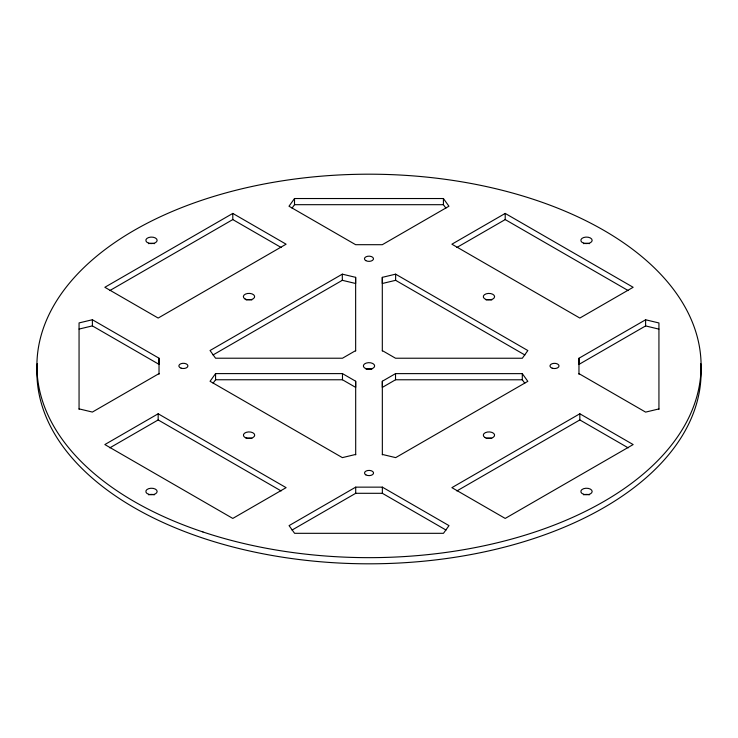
<?xml version="1.0" encoding="UTF-8"?>
<svg xmlns="http://www.w3.org/2000/svg" width="738" height="738" viewBox="0 0 738 738"><rect width="100%" height="100%" fill="white"/><g stroke="black" fill="none" stroke-linecap="round" stroke-linejoin="round"><path stroke-width="1.11" d="M294.517 198.531L288.992 206.225L355.633 244.693L382.302 244.702L448.935 206.225L443.418 198.531L294.517 198.531L294.517 204.684L292.064 208.107M355.698 454.876L355.679 381.232L342.478 373.613L215.57 373.603L210.053 381.288L342.367 457.625L355.698 454.433M213.116 383.17L215.57 379.756L215.57 373.603M232.793 213.42L104.851 287.285L158.163 318.06L286.104 244.195L232.793 213.42L232.793 219.573L109.805 290.578M159.03 373.594L92.388 412.062L79.058 408.88M355.661 351.039L355.642 277.34L342.312 274.158L210.044 350.513L215.57 358.216L342.478 358.225L355.661 350.605M213.033 354.95L342.312 280.311L355.642 283.493L355.642 277.34M158.163 413.778L104.851 444.562L232.793 518.427L286.104 487.652L158.163 413.778L158.163 419.94L281.141 490.945M505.207 213.42L451.896 244.195L579.837 318.06L633.149 287.285L505.207 213.42L505.207 219.573L628.195 290.578M109.787 447.865L158.163 419.94M456.831 247.498L505.207 219.573M524.755 383.216L522.301 379.793L395.522 379.775L382.33 387.395L382.33 381.242L395.522 373.622L522.301 373.64L527.827 381.334L395.679 457.625L382.349 454.442M355.707 487.145L289.075 525.622L294.591 533.316L443.473 533.316L448.999 525.622L382.358 487.145L355.707 487.145L355.707 493.298L292.054 530.05M658.933 329.12L645.602 325.928L578.97 364.406L578.97 358.244L645.602 319.775L658.933 322.958L658.942 409.35M579.837 413.778L451.896 487.652L505.207 518.427L633.149 444.562L579.837 413.778L579.837 419.94L456.859 490.945M159.03 374.249L159.021 358.207L92.388 319.739L79.058 322.921L79.058 409.304M79.058 329.074L92.388 325.892L159.021 364.36L159.021 358.207M524.866 354.978L395.623 280.32L382.302 283.503L382.302 277.35L395.623 274.167L527.845 350.55L522.32 358.244L395.522 358.225L382.321 350.605M658.942 408.926L645.612 412.118L578.979 373.64M294.517 204.684L443.418 204.694L445.872 208.107M215.57 379.756L342.478 379.775L355.679 387.385L355.679 381.232M355.707 493.298L382.358 493.307L446.01 530.05M232.793 219.573L281.169 247.498M579.837 419.94L628.213 447.865M578.97 358.244L578.97 374.304M382.302 277.35L382.321 351.039M382.33 381.242L382.349 454.876M645.602 319.775L645.602 325.928M522.301 373.64L522.301 379.793M443.418 198.531L443.418 204.694M395.623 274.167L395.623 280.32M395.522 373.622L395.522 379.775M382.358 487.145L382.358 493.307M342.478 373.613L342.478 379.775M342.312 274.158L342.312 280.311M92.388 319.739L92.388 325.892M700.786 363.714A332.1 191.732 0 0 1 369 563.814A332.1 191.732 0 0 1 37.214 363.714M583.675 494.829A5.655 3.266 0 0 1 589.33 494.829M583.675 243.678A5.655 3.266 0 0 1 589.33 243.678M148.67 494.829A5.655 3.266 0 0 1 154.325 494.829M148.67 243.678A5.655 3.266 0 0 1 154.325 243.678M366.177 369.249A5.655 3.266 0 0 1 371.823 369.249M246.169 299.969A5.655 3.266 0 0 1 251.824 299.969M246.224 438.501A5.655 3.266 0 0 1 251.879 438.501M486.13 438.501A5.655 3.266 0 0 1 491.785 438.501M486.121 299.997A5.655 3.266 0 0 1 491.776 299.997M202.95 531.969A332.1 191.732 0 0 0 701.1 365.919A332.1 191.732 0 0 0 202.95 199.878A332.1 191.732 0 0 0 202.95 531.969M148.67 243.171A5.655 3.266 0 0 0 157.148 240.348A5.655 3.266 0 0 0 148.67 237.516A5.655 3.266 0 0 0 148.67 243.171M366.177 368.751A5.655 3.266 0 0 0 374.655 365.919A5.655 3.266 0 0 0 366.177 363.096A5.655 3.266 0 0 0 366.177 368.751M552.227 368.197A4.52 2.611 0 0 0 559.017 365.937A4.52 2.611 0 0 0 552.227 363.677A4.52 2.611 0 0 0 552.227 368.197M365.771 260.606A4.52 2.611 0 0 0 373.336 259.435A4.52 2.611 0 0 0 367.801 256.243A4.52 2.611 0 0 0 365.771 260.606M181.133 368.17A4.52 2.611 0 0 0 187.913 365.91A4.52 2.611 0 0 0 181.133 363.64A4.52 2.611 0 0 0 181.133 368.17M365.836 474.857A4.52 2.611 0 0 0 373.4 473.685A4.52 2.611 0 0 0 367.856 470.493A4.52 2.611 0 0 0 365.836 474.857M583.675 494.322A5.655 3.266 0 0 0 592.162 491.499A5.655 3.266 0 0 0 583.675 488.667A5.655 3.266 0 0 0 583.675 494.322M583.675 243.171A5.655 3.266 0 0 0 592.162 240.348A5.655 3.266 0 0 0 583.675 237.516A5.655 3.266 0 0 0 583.675 243.171M148.67 494.322A5.655 3.266 0 0 0 157.148 491.499A5.655 3.266 0 0 0 148.67 488.667A5.655 3.266 0 0 0 148.67 494.322M244.998 298.945A5.655 3.266 0 0 0 254.453 297.479A5.655 3.266 0 0 0 247.525 293.484A5.655 3.266 0 0 0 244.998 298.945M246.224 438.003A5.655 3.266 0 0 0 254.711 435.171A5.655 3.266 0 0 0 246.224 432.348A5.655 3.266 0 0 0 246.224 438.003M484.958 437.477A5.655 3.266 0 0 0 494.414 436.01A5.655 3.266 0 0 0 487.495 432.016A5.655 3.266 0 0 0 484.958 437.477M486.121 299.499A5.655 3.266 0 0 0 494.598 296.667A5.655 3.266 0 0 0 486.121 293.844A5.655 3.266 0 0 0 486.121 299.499"/></g></svg>
